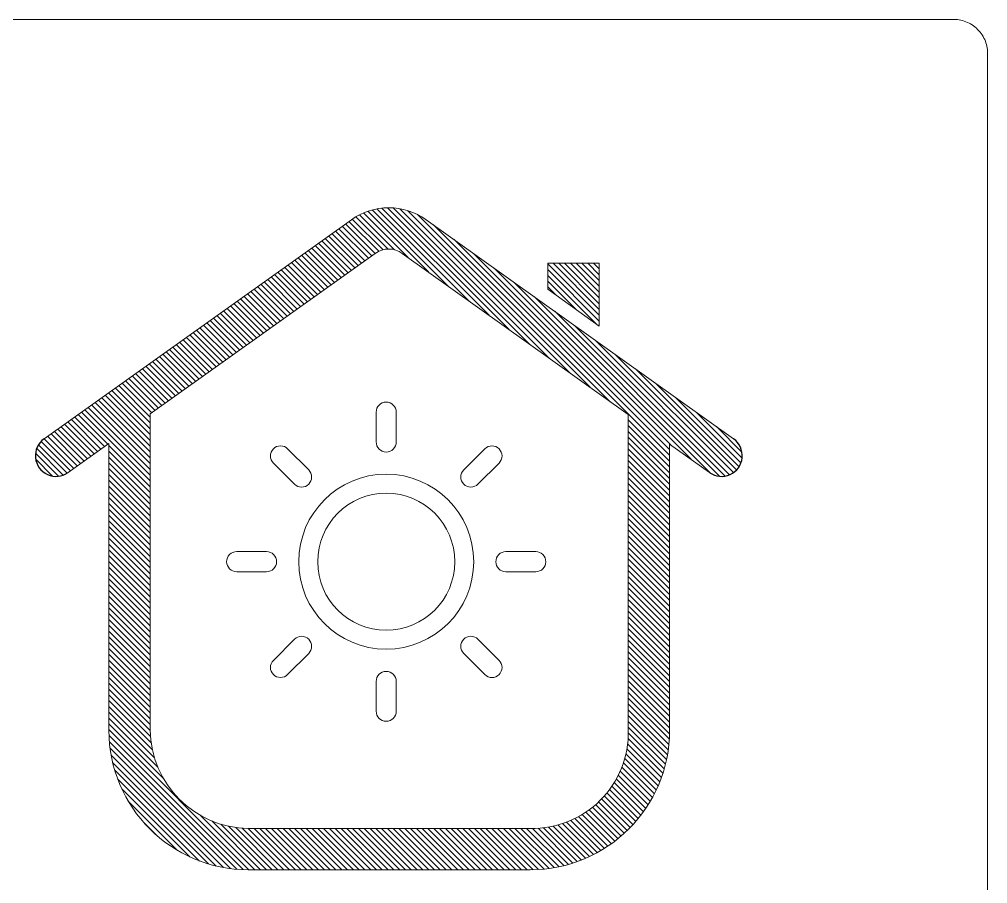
# Model space of a CAD drawing. Header units: inches. Extents: x 147 to 486, y 237 to 286.
# Drawn here: x 217.41 to 251.38, y 255.64 to 285.95 of the extents above; entities that cross this region are included whole.
import ezdxf

# ---------------------------------------------------------------- set-up
doc = ezdxf.new("R2010")
doc.units = ezdxf.units.IN
doc.layers.add('1', color=7, linetype='Continuous', true_color=0xffffff)
doc.layers.add('DWG', color=7, linetype='Continuous')

msp = doc.modelspace()

# ---------------------------------------------------------------- hatches: boundary and pattern name
h = msp.add_hatch()
h.set_pattern_fill('ANSI31', color=256, scale=0.04530240000000001, angle=180)
h.set_pattern_definition([(135, (47816.96738667068, -5227.950950248992), (0.1017067887247808, 0.1017067887247808), [])])
edge = h.paths.add_edge_path(flags=16)
edge.add_arc((235.4070539611947, 260.9431890241714), 3.365229619605534, -91.25370356869422, 1.2596779101122024, ccw=False)
edge.add_line((235.3334243891957, 257.5787649904322), (225.4406536807484, 257.5787649904272))
edge.add_arc((225.4831772758864, 261.0615187930097), 3.483013394397148, 180.6935628474613, 269.3004669271686, ccw=False)
edge.add_line((222.0004190612485, 261.0193581013604), (222.0004190612654, 272.1150085821151))
edge.add_line((222.0004190612654, 272.1150085821151), (229.8956575210329, 277.7445630799367))
edge.add_arc((230.3691812848841, 277.0804638100084), 0.8156301828963447, 54.50993046500702, 125.49006953424751, ccw=False)
edge.add_line((230.8427050487443, 277.7445630799301), (238.7714702991623, 272.0911029209932))
edge.add_line((238.7714702991623, 272.0911029209932), (238.7714702991457, 261.0171694107515))
edge = h.paths.add_edge_path()
edge.add_arc((218.695242807765, 270.6481166992704), 0.7244921579563847, 125.49006953456649, 305.49006953469797, ccw=False)
edge.add_line((218.2746303038263, 271.2380099171222), (229.054432513155, 278.9243495156555))
edge.add_arc((230.3691812848888, 277.0804638099945), 2.264614498838015, 54.50993046543363, 125.49006953456649, ccw=False)
edge.add_line((231.6839300566144, 278.9243495156555), (242.4637322659513, 271.2380099171222))
edge.add_arc((242.0431197620123, 270.6481166992704), 0.7244921579563847, -125.49006953468893, 54.50993046543363, ccw=False)
edge.add_line((241.6225072580733, 270.0582234814177), (240.2211470991445, 271.0574375553132))
edge.add_line((240.2211470991445, 271.0574375553168), (240.2211470991445, 261.0182155985707))
edge.add_arc((235.3320196910057, 261.0182155985666), 4.889127408142247, -90, 5.212541509536095e-11, ccw=False)
edge.add_line((235.3320196910057, 256.12908819043), (225.439869669397, 256.12908819043))
edge.add_arc((225.439869669397, 261.0182155985707), 4.889127408142247, 180, 270, ccw=False)
edge.add_line((220.5507422612584, 261.0182155985707), (220.5507422612584, 271.0813432164231))
edge.add_line((220.5507422612584, 271.0813432164194), (219.115855311704, 270.0582234814177))
h.paths.add_polyline_path([(235.9445426164859, 277.3991491978846), (235.9445426164773, 276.4868685835658), (237.7535197575119, 275.197010721435), (237.7535197575037, 277.3991491978846)], flags=16)

# ---------------------------------------------------------------- linework, layer by layer
at = {"lineweight": 5}
for p, q in [((237.7535197575037, 277.3991491978846), (235.9445426164859, 277.3991491978846)), ((235.9445426164859, 277.3991491978846), (235.9445426164773, 276.4868685835658)), ((237.7535197575119, 275.197010721435), (237.7535197575037, 277.3991491978846)), ((220.5507422612584, 271.0813432164231), (220.5507422612584, 261.0182155985707)), ((225.439869669397, 256.12908819043), (235.3320196910057, 256.12908819043))]:
    msp.add_line(p, q, dxfattribs=at)
for points in [[(238.7714702991457, 261.0171694107515, -0.427120995568998), (235.3334243891957, 257.5787649904322), (225.4406536807484, 257.5787649904272, -0.4071099223713556), (222.0004190612485, 261.0193581013604), (222.0004190612654, 272.1150085821151), (229.8956575210329, 277.7445630799367, -0.320006987056224), (230.8427050487443, 277.7445630799301), (238.7714702991623, 272.0911029209932)], [(230.2779751052813, 272.5300090392487, 0.4142135623701922), (229.9248926213721, 272.1769265553229), (229.9248926213675, 271.1305673359697, 0.414213562372151), (230.2779751052813, 270.777484852039, 0.4142135623743056), (230.6310575892182, 271.1305673359697), (230.6310575892182, 272.1769265553211, 0.4142135623743056)], [(226.3193404821623, 270.8902888898746, 0.4142135623701922), (226.3193404821739, 270.3909548524801), (227.0592281817279, 269.6510671529148, 0.414213562372151), (227.5585622191329, 269.6510671529051, 0.4142135623743056), (227.5585622191329, 270.1504011903145), (226.8186745195719, 270.8902888898746, 0.4142135623743056)], [(234.2366097284002, 270.8902888898739, 0.4142135623701922), (233.7372756910023, 270.8902888898632), (232.9973879914412, 270.1504011903029, 0.414213562372151), (232.997387991432, 269.6510671529044, 0.4142135623743056), (233.4967220288416, 269.6510671529035), (234.2366097284002, 270.3909548524638, 0.4142135623743056)], [(224.6796203327902, 266.9316542667563, 0.4142135623701922), (225.032702816711, 266.5785717828454), (226.0790620360743, 266.5785717828418, 0.414213562372151), (226.4321445199994, 266.9316542667563, 0.4142135623743056), (226.0790620360743, 267.284736750686), (225.0327028167154, 267.284736750686, 0.4142135623743056)], [(235.8763298777794, 266.9316542667563, -0.4142135623701922), (235.523247393847, 266.5785717828454), (234.4768881744906, 266.5785717828418, -0.414213562372151), (234.1238056905698, 266.9316542667563, -0.4142135623743056), (234.4768881744906, 267.284736750686), (235.523247393847, 267.284736750686, -0.4142135623743056)], [(226.319340482167, 262.9730196436377, -0.4142135623701922), (226.3193404821739, 263.472353681031), (227.0592281817279, 264.2122413805949, -0.414213562372151), (227.5585622191329, 264.2122413806072, -0.4142135623743056), (227.5585622191329, 263.7129073431955), (226.8186745195719, 262.9730196436352, -0.4142135623743056)], [(234.2366097284002, 262.9730196436377, -0.4142135623701922), (233.7372756910092, 262.9730196436484), (232.9973879914366, 263.712907343208, -0.414213562372151), (232.997387991432, 264.2122413806072, -0.4142135623743056), (233.4967220288416, 264.2122413806072), (234.2366097284002, 263.4723536810462, -0.4142135623743056)], [(230.2779751052813, 261.3332994942622, -0.4142135623701922), (229.9248926213721, 261.6863819781889), (229.9248926213675, 262.7327411975422, -0.414213562372151), (230.2779751052813, 263.0858236814723, -0.4142135623743056), (230.6310575892182, 262.7327411975422), (230.6310575892182, 261.686381978191, -0.4142135623743056)]]:
    msp.add_lwpolyline(points, format="xyb", close=True, dxfattribs=at)
for radius in [3.068655063424735, 2.404029211353753]:
    msp.add_circle((230.2779751052813, 266.9316542667563), radius, dxfattribs=at)
for centre, start, end in [((218.695242807765, 270.6481166992704), 125.4900695345652, 305.4900695346624), ((242.0431197620123, 270.6481166992704), 234.5099304653339, 54.50993046543115)]:
    msp.add_arc(centre, 0.7244921579563849, start, end)
for centre, start, end in [((225.439869669397, 261.0182155985707), 180, 270), ((235.3320196910057, 261.0182155985666), 270, 0)]:
    msp.add_arc(centre, 4.889127408142247, start, end, dxfattribs=at)
at = {"layer": '1', "color": 7, "linetype": 'Continuous', "lineweight": 18}
for p, q in [((250.1816182803691, 285.9504644876662), (163.500957280369, 285.9504644876662)), ((251.3761892803691, 238.5552144876661), (251.376253280369, 284.756282487666))]:
    msp.add_line(p, q, dxfattribs=at)
msp.add_open_spline([(251.3762534275823, 284.7562820784179), (251.3760786181124, 284.7742789641321), (251.3717311722141, 284.8795679504195), (251.3461131934226, 285.0295483298943), (251.3252618656348, 285.107505172458), (251.2370878552411, 285.3361521317112), (251.1440718122646, 285.480574304214), (250.9075206098987, 285.7174192271578), (250.763179480918, 285.8106558818791), (250.534425627993, 285.899147173344), (250.456394423721, 285.9201007447833), (250.3061605442018, 285.9458762987907), (250.1996249066131, 285.950303239441), (250.1816181841003, 285.9504644160539)], degree=3, knots=[0, 0, 0, 0, 0.125, 0.125, 0.25, 0.25, 0.499999999999999, 0.499999999999999, 0.749999999999998, 0.749999999999998, 0.874999999999999, 0.874999999999999, 1, 1, 1, 1], dxfattribs=at)
at = {"layer": 'DWG', "lineweight": 5}
for p, q in [((229.054432513155, 278.9243495156555), (218.2746303038263, 271.2380099171222)), ((231.6839300566144, 278.9243495156555), (242.4637322659513, 271.2380099171222)), ((235.9445426164773, 276.4868685835658), (237.7535197575199, 275.197010721435)), ((219.115855311704, 270.0582234814177), (220.5507422612584, 271.0813432164194)), ((240.2211470991445, 271.0574375553168), (240.2211470991445, 261.0182155985707)), ((241.6225072580733, 270.0582234814177), (240.2211470991445, 271.0574375553132))]:
    msp.add_line(p, q, dxfattribs=at)
msp.add_arc((230.3691812848888, 277.0804638099945), 2.264614498838015, 54.50993046543962, 125.4900695345598, dxfattribs=at)

doc.saveas('drawing.dxf')
